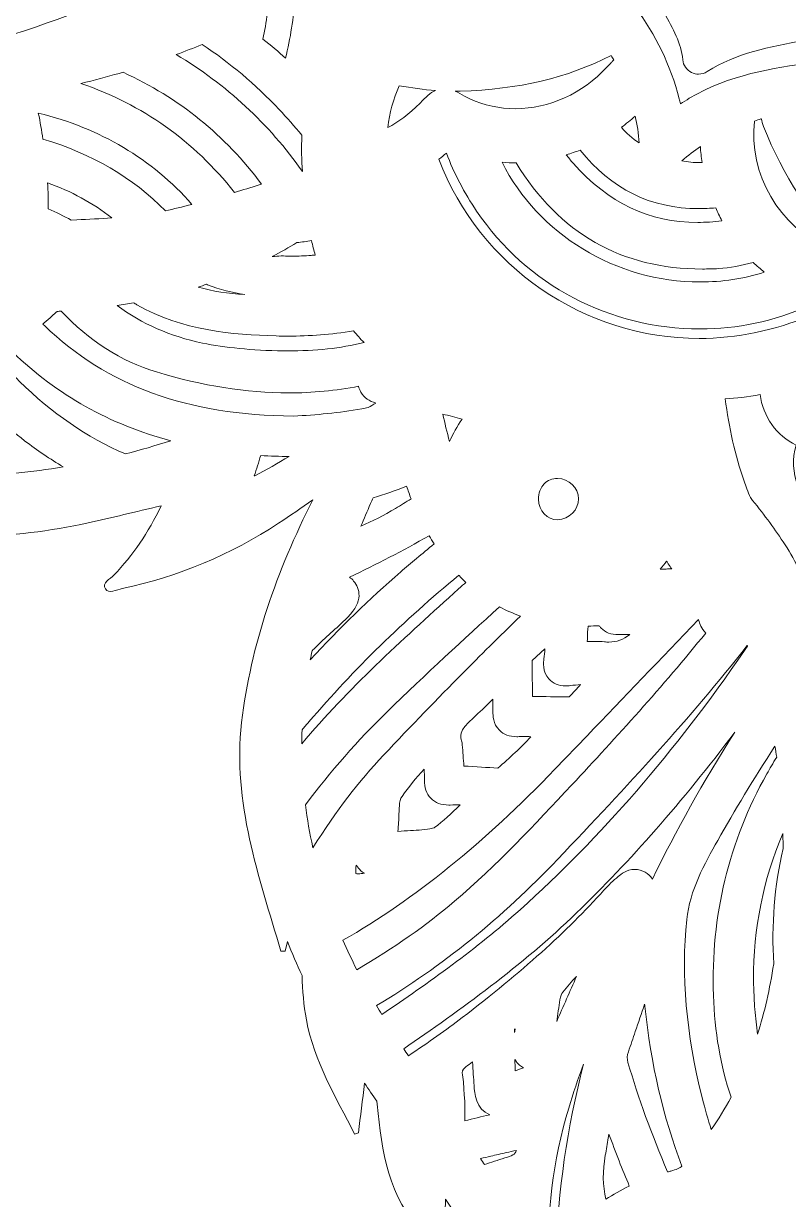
# Model space of a CAD drawing. Extents: x 95 to 1905, y -1935 to -66.
# Drawn here: x 451 to 847, y -1546 to -937 of the extents above; entities that cross this region are included whole.
import ezdxf

# ---------------------------------------------------------------- set-up
doc = ezdxf.new("R2010")
doc.units = 0
doc.header["$MEASUREMENT"] = 0
doc.layers.add('Layer 1', color=7, linetype='Continuous')

# ---------------------------------------------------------------- blocks, each defined once
blk = doc.blocks.new('block 2')
at = {"layer": 'Layer 1', "lineweight": 0}
for points, knots in [([(1879.6, -958.17), (1853.61, -957.51), (1827.64, -958.04), (1801.66, -960.62), (1767.9, -963.98), (1734.13, -968.5), (1700.09, -967.66), (1636.04, -966.07), (1574.52, -952.08), (1515.05, -928.61), (1514.6, -928.42), (1514.25, -927.93), (1512.89, -926.69), (1531.02, -923.22), (1548.35, -919.76), (1565.03, -914.06), (1648.23, -885.64), (1724.12, -845.39), (1780.64, -775.69), (1836.26, -707.1), (1863.07, -628.56), (1856.19, -539.99), (1851.48, -479.46), (1826.09, -427.35), (1785.84, -382.41), (1739.3, -330.38), (1682.27, -294.53), (1616.03, -272.83), (1584.03, -262.35), (1552.04, -251.39), (1522.6, -234.95), (1498.3, -221.36), (1477.63, -202.88), (1460.06, -181.01), (1433.82, -148.33), (1417.44, -111.18), (1408.55, -70.46), (1408.22, -68.91), (1408.57, -67), (1406.2, -65.74), (1402.21, -68.13), (1401.04, -72.67), (1399.35, -76.65), (1391.2, -95.77), (1387.03, -115.72), (1384.93, -136.51), (1381.94, -166.14), (1384.02, -195.14), (1389.9, -224.12), (1398.15, -264.84), (1416.74, -300.3), (1445.08, -330.46), (1472.21, -359.32), (1500.3, -387.25), (1527.31, -416.22), (1547.19, -437.52), (1563.55, -461.56), (1570.03, -490.44), (1579.1, -530.95), (1565.45, -565.24), (1537.21, -594.14), (1519.05, -612.68), (1496.4, -623.2), (1470.82, -627.41), (1468.86, -627.72), (1466.76, -627.84), (1465.03, -628.67), (1453.7, -634.13), (1445.74, -631.25), (1437.28, -621.59), (1415.79, -596.98), (1388.15, -592.65), (1357.64, -600.98), (1337.03, -606.6), (1318.3, -616.81), (1298.91, -625.33), (1260.79, -642.06), (1221.3, -646.72), (1180.21, -640.94), (1148.96, -636.53), (1118.96, -627.33), (1088.76, -618.73), (1060.98, -610.82), (1032.61, -609.24), (1003.88, -612.19), (1003.59, -612.23), (1003.32, -612.25), (1003.03, -612.25), (1002.02, -612.33), (1001.03, -612.35), (1000, -612.29), (998.97, -612.35), (997.98, -612.33), (996.97, -612.25), (996.68, -612.25), (996.41, -612.23), (996.12, -612.19), (967.39, -609.24), (939.02, -610.82), (911.24, -618.73), (881.04, -627.33), (851.04, -636.53), (819.79, -640.94), (778.7, -646.72), (739.22, -642.06), (701.09, -625.33), (681.7, -616.81), (662.97, -606.6), (642.36, -600.98), (611.85, -592.65), (584.21, -596.98), (562.72, -621.59), (554.26, -631.25), (546.3, -634.13), (534.97, -628.67), (533.24, -627.84), (531.14, -627.72), (529.18, -627.41), (503.6, -623.2), (480.95, -612.68), (462.79, -594.14), (434.55, -565.24), (420.9, -530.95), (429.97, -490.44), (436.45, -461.56), (452.81, -437.52), (472.7, -416.22), (499.7, -387.25), (527.79, -359.32), (554.92, -330.46), (583.26, -300.3), (601.85, -264.84), (610.1, -224.12), (615.98, -195.14), (618.06, -166.14), (615.07, -136.51), (612.97, -115.72), (608.8, -95.77), (600.65, -76.65), (598.96, -72.67), (597.79, -68.13), (593.81, -65.74), (591.43, -67), (591.78, -68.91), (591.45, -70.46), (582.56, -111.18), (566.18, -148.33), (539.94, -181.01), (522.37, -202.88), (501.7, -221.36), (477.4, -234.95), (447.96, -251.39), (415.97, -262.35), (383.97, -272.83), (317.73, -294.53), (260.7, -330.38), (214.16, -382.41), (173.91, -427.35), (148.52, -479.46), (143.82, -539.99), (136.93, -628.56), (163.74, -707.1), (219.36, -775.69), (275.88, -845.39), (351.77, -885.64), (434.97, -914.06), (451.65, -919.76), (468.98, -923.22), (487.11, -926.69), (485.75, -927.93), (485.4, -928.42), (484.95, -928.61), (425.48, -952.08), (363.96, -966.07), (299.91, -967.66), (265.87, -968.5), (232.11, -963.98), (198.34, -960.62), (172.37, -958.04), (146.39, -957.51), (120.4, -958.17), (100.89, -958.68), (95.24, -967.7), (101.34, -986.06), (107.51, -1004.56), (117.14, -1021.06), (130.04, -1035.67), (160.38, -1070.08), (198.69, -1093.35), (239.3, -1113.27), (250.88, -1118.95), (262.74, -1123.98), (276.17, -1130.08), (263.25, -1136.48), (251.27, -1140.15), (239.14, -1143.49), (236.07, -1144.34), (230.83, -1143.31), (230.39, -1146.94), (229.88, -1151.17), (235.32, -1151.76), (238.38, -1153.19), (268.31, -1167.34), (300.39, -1172.43), (333.04, -1174.27), (347.6, -1175.1), (362.27, -1174.41), (377.1, -1174.41), (376.71, -1179.06), (374.3, -1179.88), (372.59, -1181.1), (365.43, -1186.19), (357.79, -1190.48), (349.52, -1193.6), (347.27, -1194.45), (343.56, -1194.69), (343.85, -1197.66), (344.16, -1201.15), (348.14, -1200.76), (350.72, -1201.15), (355.17, -1201.79), (359.73, -1201.87), (364.25, -1202.14), (404.5, -1204.68), (444.6, -1204.37), (484.23, -1195.62), (496.48, -1192.92), (508.69, -1189.95), (522.08, -1186.81), (515.33, -1200.82), (507.39, -1212.35), (497.61, -1222.69), (495.63, -1224.79), (491.14, -1226.58), (493.14, -1229.82), (494.83, -1232.53), (498.98, -1230.26), (501.86, -1229.64), (530.97, -1223.47), (557.95, -1212.14), (582.85, -1195.87), (588.83, -1191.95), (594.63, -1187.78), (600.49, -1183.72), (582.01, -1220.48), (568.43, -1258.58), (563.71, -1299.03), (558.9, -1340.29), (572.64, -1378.82), (584.03, -1417.46), (584.75, -1417.44), (585.47, -1417.4), (586.19, -1417.38), (586.19, -1417.38), (587.41, -1412.41), (587.41, -1412.41), (589.76, -1418.45), (592.32, -1424.33), (595.02, -1430.08), (595.23, -1437.74), (595.81, -1445.35), (597.21, -1452.9), (601.17, -1474.35), (612.45, -1492.96), (622.17, -1512.08), (622.83, -1511.88), (623.51, -1511.67), (624.17, -1511.48), (625.22, -1502.9), (626.27, -1494.32), (627.33, -1485.74), (629.43, -1488.86), (631.56, -1491.99), (633.72, -1495.11), (633.97, -1497.21), (634.17, -1499.29), (634.38, -1501.4), (636.79, -1525.7), (641.77, -1548.92), (660.39, -1566.75), (662.29, -1568.56), (662.85, -1572.94), (666.31, -1571.51), (669.18, -1570.36), (668.19, -1566.52), (668.38, -1563.78), (668.77, -1557.8), (669, -1551.79), (669.26, -1545.79), (670.17, -1547.15), (671.08, -1548.53), (671.97, -1549.92), (684.55, -1569.29), (696.86, -1590.82), (709.32, -1615.14), (720.81, -1637.57), (733.71, -1662.71), (737.17, -1687.82), (737.85, -1690.31), (738.49, -1692.81), (739.09, -1695.33), (742.99, -1711.31), (745.73, -1727.57), (746.62, -1744.19), (747.57, -1762.14), (740.33, -1778.64), (738.97, -1796.14), (736.55, -1827.22), (737.75, -1857.86), (750.27, -1887.03), (760.26, -1910.25), (779.11, -1921.74), (800.79, -1918.75), (810.34, -1917.41), (818.74, -1915.27), (818.47, -1903.03), (818.45, -1901.75), (818.84, -1900.19), (821.01, -1899.65), (821.71, -1900.66), (822.6, -1901.73), (823.21, -1902.93), (833.86, -1923.31), (851.68, -1931.81), (873.65, -1933.67), (892.11, -1935.23), (910.39, -1933.54), (928.56, -1930.45), (952.35, -1926.41), (976.13, -1923.81), (1000, -1923.62), (1023.87, -1923.81), (1047.65, -1926.41), (1071.44, -1930.45), (1089.61, -1933.54), (1107.89, -1935.23), (1126.35, -1933.67), (1148.32, -1931.81), (1166.14, -1923.31), (1176.79, -1902.93), (1177.41, -1901.73), (1178.29, -1900.66), (1178.99, -1899.65), (1181.16, -1900.19), (1181.55, -1901.75), (1181.53, -1903.03), (1181.26, -1915.27), (1189.66, -1917.41), (1199.21, -1918.75), (1220.89, -1921.74), (1239.74, -1910.25), (1249.73, -1887.03), (1262.25, -1857.86), (1263.45, -1827.22), (1261.03, -1796.14), (1259.67, -1778.64), (1252.43, -1762.14), (1253.38, -1744.19), (1254.27, -1727.57), (1257.01, -1711.31), (1260.91, -1695.33), (1261.51, -1692.81), (1262.15, -1690.31), (1262.83, -1687.82), (1266.29, -1662.71), (1279.19, -1637.57), (1290.68, -1615.14), (1303.14, -1590.82), (1315.45, -1569.29), (1328.03, -1549.92), (1328.92, -1548.53), (1329.83, -1547.15), (1330.74, -1545.79), (1331, -1551.79), (1331.23, -1557.8), (1331.62, -1563.78), (1331.81, -1566.52), (1330.82, -1570.36), (1333.69, -1571.51), (1337.15, -1572.94), (1337.71, -1568.56), (1339.61, -1566.75), (1358.23, -1548.92), (1363.21, -1525.7), (1365.62, -1501.4), (1365.83, -1499.29), (1366.03, -1497.21), (1366.28, -1495.11), (1368.45, -1491.99), (1370.57, -1488.86), (1372.67, -1485.74), (1373.73, -1494.32), (1374.78, -1502.9), (1375.83, -1511.48), (1376.49, -1511.67), (1377.17, -1511.88), (1377.83, -1512.08), (1387.55, -1492.96), (1398.83, -1474.35), (1402.79, -1452.9), (1404.19, -1445.35), (1404.77, -1437.74), (1404.98, -1430.08), (1407.68, -1424.33), (1410.24, -1418.45), (1412.59, -1412.41), (1412.59, -1412.41), (1413.81, -1417.38), (1413.81, -1417.38), (1414.53, -1417.4), (1415.25, -1417.44), (1415.97, -1417.46), (1427.36, -1378.82), (1441.1, -1340.29), (1436.29, -1299.03), (1431.57, -1258.58), (1417.99, -1220.48), (1399.51, -1183.72), (1405.37, -1187.78), (1411.17, -1191.95), (1417.15, -1195.87), (1442.05, -1212.14), (1469.03, -1223.47), (1498.14, -1229.64), (1501.02, -1230.26), (1505.17, -1232.53), (1506.86, -1229.82), (1508.86, -1226.58), (1504.37, -1224.79), (1502.39, -1222.69), (1492.61, -1212.35), (1484.67, -1200.82), (1477.92, -1186.81), (1491.31, -1189.95), (1503.52, -1192.92), (1515.77, -1195.62), (1555.4, -1204.37), (1595.5, -1204.68), (1635.75, -1202.14), (1640.27, -1201.87), (1644.83, -1201.79), (1649.28, -1201.15), (1651.86, -1200.76), (1655.84, -1201.15), (1656.15, -1197.66), (1656.44, -1194.69), (1652.73, -1194.45), (1650.48, -1193.6), (1642.21, -1190.48), (1634.57, -1186.19), (1627.42, -1181.1), (1625.7, -1179.88), (1623.29, -1179.06), (1622.9, -1174.41), (1637.73, -1174.41), (1652.4, -1175.1), (1666.96, -1174.27), (1699.61, -1172.43), (1731.69, -1167.34), (1761.62, -1153.19), (1764.68, -1151.76), (1770.12, -1151.17), (1769.61, -1146.94), (1769.17, -1143.31), (1763.93, -1144.34), (1760.86, -1143.49), (1748.73, -1140.15), (1736.75, -1136.48), (1723.83, -1130.08), (1737.26, -1123.98), (1749.12, -1118.95), (1760.7, -1113.27), (1801.31, -1093.35), (1839.62, -1070.08), (1869.96, -1035.67), (1882.86, -1021.06), (1892.49, -1004.56), (1898.66, -986.06), (1904.77, -967.7), (1899.11, -958.68), (1879.6, -958.17)], [0, 0, 0, 0, 1, 1, 1, 2, 2, 2, 3, 3, 3, 4, 4, 4, 5, 5, 5, 6, 6, 6, 7, 7, 7, 8, 8, 8, 9, 9, 9, 10, 10, 10, 11, 11, 11, 12, 12, 12, 13, 13, 13, 14, 14, 14, 15, 15, 15, 16, 16, 16, 17, 17, 17, 18, 18, 18, 19, 19, 19, 20, 20, 20, 21, 21, 21, 22, 22, 22, 23, 23, 23, 24, 24, 24, 25, 25, 25, 26, 26, 26, 27, 27, 27, 28, 28, 28, 29, 29, 29, 30, 30, 30, 31, 31, 31, 32, 32, 32, 33, 33, 33, 34, 34, 34, 35, 35, 35, 36, 36, 36, 37, 37, 37, 38, 38, 38, 39, 39, 39, 40, 40, 40, 41, 41, 41, 42, 42, 42, 43, 43, 43, 44, 44, 44, 45, 45, 45, 46, 46, 46, 47, 47, 47, 48, 48, 48, 49, 49, 49, 50, 50, 50, 51, 51, 51, 52, 52, 52, 53, 53, 53, 54, 54, 54, 55, 55, 55, 56, 56, 56, 57, 57, 57, 58, 58, 58, 59, 59, 59, 60, 60, 60, 61, 61, 61, 62, 62, 62, 63, 63, 63, 64, 64, 64, 65, 65, 65, 66, 66, 66, 67, 67, 67, 68, 68, 68, 69, 69, 69, 70, 70, 70, 71, 71, 71, 72, 72, 72, 73, 73, 73, 74, 74, 74, 75, 75, 75, 76, 76, 76, 77, 77, 77, 78, 78, 78, 79, 79, 79, 80, 80, 80, 81, 81, 81, 82, 82, 82, 83, 83, 83, 84, 84, 84, 85, 85, 85, 86, 86, 86, 87, 87, 87, 88, 88, 88, 89, 89, 89, 90, 90, 90, 91, 91, 91, 92, 92, 92, 93, 93, 93, 94, 94, 94, 95, 95, 95, 96, 96, 96, 97, 97, 97, 98, 98, 98, 99, 99, 99, 100, 100, 100, 101, 101, 101, 102, 102, 102, 103, 103, 103, 104, 104, 104, 105, 105, 105, 106, 106, 106, 107, 107, 107, 108, 108, 108, 109, 109, 109, 110, 110, 110, 111, 111, 111, 112, 112, 112, 113, 113, 113, 114, 114, 114, 115, 115, 115, 116, 116, 116, 117, 117, 117, 118, 118, 118, 119, 119, 119, 120, 120, 120, 121, 121, 121, 122, 122, 122, 123, 123, 123, 124, 124, 124, 125, 125, 125, 126, 126, 126, 127, 127, 127, 128, 128, 128, 129, 129, 129, 130, 130, 130, 131, 131, 131, 132, 132, 132, 133, 133, 133, 134, 134, 134, 135, 135, 135, 136, 136, 136, 137, 137, 137, 138, 138, 138, 139, 139, 139, 140, 140, 140, 141, 141, 141, 142, 142, 142, 143, 143, 143, 144, 144, 144, 145, 145, 145, 146, 146, 146, 147, 147, 147, 148, 148, 148, 149, 149, 149, 150, 150, 150, 151, 151, 151, 152, 152, 152, 153, 153, 153, 154, 154, 154, 155, 155, 155, 156, 156, 156, 157, 157, 157, 158, 158, 158, 159, 159, 159, 160, 160, 160, 160]), ([(756.2, -891.29), (759.89, -897.27), (763.89, -903.06), (767.75, -908.66), (772.99, -916.24), (777.93, -923.4), (782.22, -931.06), (782.22, -931.06), (782.55, -931.65), (782.55, -931.65), (787.04, -939.69), (791.28, -947.29), (792.08, -955.81), (792.35, -958.67), (794.09, -961.18), (796.68, -962.45), (797.82, -963.01), (799.06, -963.28), (800.3, -963.28), (801.84, -963.28), (803.39, -962.85), (804.74, -961.99), (819.8, -952.37), (836.91, -949.16), (855.03, -945.77), (859.57, -944.92), (864.27, -944.04), (868.91, -943.05), (896.08, -937.28), (916.72, -928.96), (933.89, -916.87), (953.4, -903.13), (968.12, -886.56), (977.82, -867.45), (979.92, -872.68), (982.69, -877.89), (986.44, -883.68), (968.79, -909.96), (946.29, -928.94), (917.68, -941.68), (901.43, -948.91), (882.78, -953.88), (858.99, -957.3), (838.84, -960.2), (816.01, -963.48), (795.48, -975.81), (793.94, -976.74), (792.41, -977.68), (790.88, -978.64), (790.67, -977.78), (790.46, -976.92), (790.24, -976.06), (785.77, -958.71), (778.13, -942.82), (767.54, -928.83), (752.38, -908.75), (738, -888.82), (728.57, -865.85), (716.46, -836.46), (713.57, -805.4), (719.98, -773.52), (719.98, -773.5), (719.98, -773.48), (719.99, -773.46), (725.48, -772.03), (731.12, -770.2), (737.12, -767.89), (734.33, -776.67), (732.54, -785.13), (731.69, -793.45), (728.25, -826.93), (736.26, -858.93), (756.2, -891.29)], [0, 0, 0, 0, 1, 1, 1, 2, 2, 2, 3, 3, 3, 4, 4, 4, 5, 5, 5, 6, 6, 6, 7, 7, 7, 8, 8, 8, 9, 9, 9, 10, 10, 10, 11, 11, 11, 12, 12, 12, 13, 13, 13, 14, 14, 14, 15, 15, 15, 16, 16, 16, 17, 17, 17, 18, 18, 18, 19, 19, 19, 20, 20, 20, 21, 21, 21, 22, 22, 22, 23, 23, 23, 24, 24, 24, 24]), ([(577, -931.82), (581.81, -929.25), (586.61, -926.55), (591.41, -923.73), (590.62, -934.17), (588.96, -944.64), (586.45, -955.05), (582.78, -951.65), (578.86, -948.35), (574.73, -945.16), (575.66, -940.8), (576.42, -936.33), (577, -931.82)], [0, 0, 0, 0, 1, 1, 1, 2, 2, 2, 3, 3, 3, 4, 4, 4, 4]), ([(583.13, -981.58), (587.18, -985.86), (591.11, -990.32), (594.87, -994.89), (594.6, -1001.59), (594.7, -1007.79), (595.18, -1013.73), (577.92, -989.1), (555.64, -968.48), (529.84, -953.2), (534.33, -951.52), (538.8, -949.75), (543.23, -947.9), (557.42, -957.27), (570.83, -968.58), (583.13, -981.58)], [0, 0, 0, 0, 1, 1, 1, 2, 2, 2, 3, 3, 3, 4, 4, 4, 5, 5, 5, 5]), ([(676.91, -972.13), (707.34, -971.15), (732.22, -965.26), (754.97, -953.63), (755.47, -954.5), (755.93, -955.27), (756.34, -955.96), (755.97, -956.34), (755.59, -956.75), (755.23, -957.14), (754.52, -957.88), (753.73, -958.72), (752.85, -959.67), (740.15, -973.34), (722.87, -981.18), (705.46, -981.18), (697.2, -981.18), (689.25, -979.46), (681.82, -976.05), (680.99, -975.67), (680.1, -975.22), (679.1, -974.68), (677.34, -973.68), (675.79, -972.81), (674.29, -972.15), (674.29, -972.15), (674.61, -972.15), (674.61, -972.15), (675.37, -972.15), (676.11, -972.15), (676.91, -972.13)], [0, 0, 0, 0, 1, 1, 1, 2, 2, 2, 3, 3, 3, 4, 4, 4, 5, 5, 5, 6, 6, 6, 7, 7, 7, 8, 8, 8, 9, 9, 9, 10, 10, 10, 10]), ([(502.29, -962.32), (531.19, -975.49), (555.28, -994.95), (574.06, -1020.29), (573.64, -1020.42), (573.21, -1020.55), (572.79, -1020.68), (568.53, -1021.97), (564.27, -1023.26), (560.01, -1024.52), (538.96, -997.89), (512.32, -979), (480.52, -968.11), (487.27, -966.44), (493.9, -964.69), (500.38, -962.87), (501.02, -962.69), (501.66, -962.51), (502.29, -962.32)], [0, 0, 0, 0, 1, 1, 1, 2, 2, 2, 3, 3, 3, 4, 4, 4, 5, 5, 5, 6, 6, 6, 6]), ([(656.23, -978.07), (656.23, -978.07), (656.05, -978.25), (656.05, -978.25), (650.49, -983.97), (645.04, -988.12), (639.4, -990.91), (640.29, -983.49), (642.26, -976.27), (645.31, -969.31), (651.53, -970.45), (657.98, -971.28), (664.11, -971.74), (661.24, -972.96), (658.93, -975.32), (656.23, -978.07)], [0, 0, 0, 0, 1, 1, 1, 2, 2, 2, 3, 3, 3, 4, 4, 4, 5, 5, 5, 5]), ([(524.21, -1034.03), (507.35, -1016.9), (486.02, -1004.42), (460.73, -996.88), (460.22, -992.6), (459.46, -988.18), (458.42, -983.41), (490.57, -991.36), (517.26, -1007.23), (538, -1030.71), (533.04, -1032), (528.52, -1033.09), (524.21, -1034.03)], [0, 0, 0, 0, 1, 1, 1, 2, 2, 2, 3, 3, 3, 4, 4, 4, 4]), ([(760.3, -990.82), (762.76, -989.03), (765.13, -987.1), (767.42, -985.04), (768.44, -989.44), (769.24, -994.1), (769.51, -998.91), (765.97, -996.5), (762.82, -993.77), (760.3, -990.82)], [0, 0, 0, 0, 1, 1, 1, 2, 2, 2, 3, 3, 3, 3]), ([(829.22, -987.61), (830.39, -987.23), (831.5, -986.79), (832.51, -986.39), (832.58, -986.36), (832.65, -986.34), (832.73, -986.31), (832.99, -987.61), (833.33, -989.02), (833.9, -990.45), (844.24, -1015.96), (857.97, -1037.37), (875.02, -1054.61), (873.39, -1054.09), (871.76, -1053.77), (870.32, -1053.48), (868.97, -1053.21), (867.57, -1052.93), (866.79, -1052.63), (842.39, -1043.11), (825.88, -1014.37), (829.22, -987.61)], [0, 0, 0, 0, 1, 1, 1, 2, 2, 2, 3, 3, 3, 4, 4, 4, 5, 5, 5, 6, 6, 6, 7, 7, 7, 7]), ([(669.71, -1004.12), (673.69, -1014.65), (678.95, -1024.78), (685.37, -1034.25), (711.24, -1072.42), (754.48, -1095.2), (801.05, -1095.2), (820.44, -1095.2), (839.17, -1091.27), (856.77, -1083.52), (856.93, -1085.22), (857.14, -1086.89), (857.41, -1088.53), (840.71, -1095.82), (819.65, -1100.15), (800.64, -1100.15), (741.13, -1100.15), (687.05, -1062.9), (665.73, -1007.34), (667.21, -1006.31), (668.52, -1005.2), (669.71, -1004.12)], [0, 0, 0, 0, 1, 1, 1, 2, 2, 2, 3, 3, 3, 4, 4, 4, 5, 5, 5, 6, 6, 6, 7, 7, 7, 7]), ([(809.18, -1032.51), (810.1, -1034.68), (811.14, -1036.95), (812.38, -1039.25), (808.08, -1039.79), (803.88, -1040.07), (799.82, -1040.07), (774.69, -1040.07), (753.6, -1030.04), (735.36, -1009.42), (734.04, -1007.93), (732.86, -1006.49), (731.8, -1005.07), (734.22, -1004.34), (736.64, -1003.53), (739.04, -1002.58), (754.88, -1022.72), (775.52, -1032.92), (800.43, -1032.92), (803.28, -1032.92), (806.2, -1032.78), (809.18, -1032.51)], [0, 0, 0, 0, 1, 1, 1, 2, 2, 2, 3, 3, 3, 4, 4, 4, 5, 5, 5, 6, 6, 6, 7, 7, 7, 7]), ([(800.84, -1009.1), (797.81, -1009.1), (794.68, -1008.76), (791.55, -1008.15), (794.76, -1005.39), (797.95, -1002.96), (801.21, -1000.78), (801.36, -1003.47), (801.64, -1006.25), (802.1, -1009.08), (801.69, -1009.09), (801.27, -1009.1), (800.84, -1009.1)], [0, 0, 0, 0, 1, 1, 1, 2, 2, 2, 3, 3, 3, 4, 4, 4, 4]), ([(801.11, -1070.91), (757.35, -1070.91), (717.06, -1046.01), (698.56, -1008.92), (701.07, -1009.14), (703.49, -1009.25), (705.86, -1009.26), (728.03, -1045.71), (760.45, -1064.19), (802.25, -1064.19), (802.26, -1064.19), (802.26, -1064.19), (802.27, -1064.19), (804.97, -1064.19), (807.75, -1064.11), (810.56, -1063.96), (816.73, -1063.59), (822.4, -1062.34), (828.6, -1060.82), (830.42, -1062.56), (832.32, -1064.22), (834.3, -1065.82), (823.65, -1069.2), (812.54, -1070.91), (801.11, -1070.91)], [0, 0, 0, 0, 1, 1, 1, 2, 2, 2, 3, 3, 3, 4, 4, 4, 5, 5, 5, 6, 6, 6, 7, 7, 7, 8, 8, 8, 8]), ([(463.23, -1019.5), (475.38, -1023.91), (486.53, -1030), (496.58, -1037.7), (490.49, -1038.15), (484.37, -1038.45), (478.36, -1038.75), (478.36, -1038.75), (475.42, -1038.9), (475.42, -1038.9), (471.62, -1036.79), (467.66, -1034.85), (463.57, -1033.09), (463.62, -1028.5), (463.51, -1023.96), (463.23, -1019.5)], [0, 0, 0, 0, 1, 1, 1, 2, 2, 2, 3, 3, 3, 4, 4, 4, 5, 5, 5, 5]), ([(599.87, -1049.42), (600.48, -1052.01), (601.13, -1054.52), (601.83, -1056.95), (601.13, -1057), (600.42, -1057.06), (599.71, -1057.11), (596.36, -1057.36), (593.19, -1057.59), (589.8, -1057.59), (588.26, -1057.59), (586.8, -1057.54), (585.36, -1057.44), (585.17, -1057.43), (584.98, -1057.42), (584.79, -1057.42), (584.56, -1057.42), (584.34, -1057.43), (584.12, -1057.45), (582.61, -1057.57), (581.07, -1057.64), (579.55, -1057.66), (583.89, -1055.4), (588.14, -1053.01), (592.31, -1050.5), (594.82, -1050.26), (597.35, -1049.9), (599.87, -1049.42)], [0, 0, 0, 0, 1, 1, 1, 2, 2, 2, 3, 3, 3, 4, 4, 4, 5, 5, 5, 6, 6, 6, 7, 7, 7, 8, 8, 8, 9, 9, 9, 9]), ([(541.19, -1073.52), (542.65, -1073.06), (544.11, -1072.58), (545.55, -1072.1), (545.55, -1072.1), (546.05, -1072.3), (546.05, -1072.3), (552.44, -1074.9), (559.02, -1076.48), (565.34, -1077.44), (556.79, -1076.99), (548.73, -1075.68), (541.19, -1073.52)], [0, 0, 0, 0, 1, 1, 1, 2, 2, 2, 3, 3, 3, 4, 4, 4, 4]), ([(507.81, -1081.7), (508.36, -1082.04), (508.92, -1082.38), (509.48, -1082.7), (533.08, -1096.24), (559.07, -1098.13), (581.57, -1098.83), (583.67, -1098.9), (585.78, -1098.93), (587.87, -1098.93), (598.87, -1098.93), (609.97, -1098.05), (621.66, -1096.25), (623.38, -1098.33), (625.18, -1100.34), (627.07, -1102.27), (614.69, -1105.25), (602.12, -1106.61), (587.4, -1106.61), (587.4, -1106.61), (585.49, -1106.6), (585.49, -1106.6), (568.38, -1106.24), (555.4, -1104.98), (543.41, -1102.5), (526.9, -1099.09), (512.1, -1092.59), (499.22, -1083.1), (502.12, -1082.67), (504.98, -1082.21), (507.81, -1081.7)], [0, 0, 0, 0, 1, 1, 1, 2, 2, 2, 3, 3, 3, 4, 4, 4, 5, 5, 5, 6, 6, 6, 7, 7, 7, 8, 8, 8, 9, 9, 9, 10, 10, 10, 10]), ([(461.54, -1092.02), (462.83, -1090.82), (464.17, -1089.67), (465.51, -1088.52), (466.41, -1087.75), (467.33, -1086.96), (468.25, -1086.14), (468.91, -1086.11), (469.58, -1086.07), (470.24, -1086.03), (484.64, -1101.34), (501.24, -1111.92), (519.64, -1117.51), (543.3, -1124.7), (566.32, -1128.34), (588.05, -1128.34), (600.35, -1128.34), (612.48, -1127.17), (624.27, -1124.87), (624.49, -1125.88), (624.86, -1126.89), (625.42, -1127.89), (627.16, -1131), (629.76, -1132.6), (633.15, -1133.62), (631.77, -1134.44), (630.47, -1135.23), (629.26, -1135.96), (628.16, -1136.18), (627.05, -1136.39), (625.93, -1136.57), (614.12, -1138.57), (602.24, -1139.83), (590.61, -1140.32), (535.18, -1139.79), (494.17, -1124.88), (461.57, -1093.43), (461.29, -1093.16), (461.04, -1092.91), (460.83, -1092.69), (461.03, -1092.49), (461.27, -1092.27), (461.54, -1092.02)], [0, 0, 0, 0, 1, 1, 1, 2, 2, 2, 3, 3, 3, 4, 4, 4, 5, 5, 5, 6, 6, 6, 7, 7, 7, 8, 8, 8, 9, 9, 9, 10, 10, 10, 11, 11, 11, 12, 12, 12, 13, 13, 13, 14, 14, 14, 14]), ([(444.26, -1117.77), (442.6, -1116.04), (440.91, -1114.28), (439.15, -1112.54), (441.31, -1110.76), (443.3, -1109.01), (445.15, -1107.27), (468.14, -1129.41), (495.64, -1144.81), (527, -1153.07), (519.29, -1155.62), (511.46, -1157.91), (503.57, -1159.93), (483.67, -1151.35), (465.25, -1138.73), (448.77, -1122.4), (447.24, -1120.89), (445.75, -1119.33), (444.26, -1117.77)], [0, 0, 0, 0, 1, 1, 1, 2, 2, 2, 3, 3, 3, 4, 4, 4, 5, 5, 5, 6, 6, 6, 6]), ([(446.8, -1169.94), (444.29, -1167.85), (441.9, -1165.68), (439.63, -1163.47), (441.21, -1161.39), (444.56, -1156.55), (441.78, -1150.52), (439.91, -1146.48), (436.11, -1144.07), (431.59, -1144.07), (430.4, -1144.07), (429.36, -1144.22), (428.59, -1144.34), (428.37, -1144.37), (428.16, -1144.41), (428.09, -1144.42), (425.77, -1144.45), (423.45, -1144.49), (421.13, -1144.53), (418.04, -1141.35), (414.95, -1138.19), (411.85, -1135.03), (414.23, -1133.23), (416.59, -1131.41), (418.89, -1129.63), (420.39, -1128.48), (421.88, -1127.32), (423.38, -1126.18), (431.23, -1137.19), (441.45, -1145.5), (451.34, -1153.09), (457.83, -1158.08), (464.53, -1162.6), (471.38, -1166.65), (463.28, -1167.99), (455.07, -1169.09), (446.8, -1169.94)], [0, 0, 0, 0, 1, 1, 1, 2, 2, 2, 3, 3, 3, 4, 4, 4, 5, 5, 5, 6, 6, 6, 7, 7, 7, 8, 8, 8, 9, 9, 9, 10, 10, 10, 11, 11, 11, 12, 12, 12, 12]), ([(1141.64, -1233.28), (1135.38, -1240.42), (1128.53, -1247.2), (1121.26, -1253.43), (1086.63, -1283.13), (1045.4, -1298.19), (998.71, -1298.19), (997.62, -1298.19), (996.53, -1298.18), (995.43, -1298.17), (944.19, -1297.41), (893.02, -1273.11), (858.27, -1233.07), (854.31, -1222.95), (849.65, -1213.89), (844.04, -1205.42), (839.07, -1197.92), (833.37, -1190.22), (827.11, -1182.54), (825.83, -1179.41), (824.76, -1176.62), (823.87, -1174.04), (819.17, -1160.49), (815.88, -1146.18), (814.09, -1131.43), (819.67, -1131.16), (825.57, -1130.41), (832.16, -1129.16), (833.49, -1140.24), (840.83, -1150.69), (850.74, -1155.37), (848.71, -1162.46), (849.02, -1169.8), (851.71, -1176.46), (855.06, -1184.73), (861.75, -1191.25), (870.55, -1194.83), (872.24, -1195.51), (873.9, -1195.97), (875.48, -1196.26), (873.73, -1204.91), (874.05, -1215.5), (883.46, -1224.6), (890.8, -1231.73), (898.87, -1235.35), (907.44, -1235.35), (908.58, -1235.35), (909.72, -1235.28), (910.87, -1235.15), (911.74, -1245.65), (916.05, -1256.81), (930.04, -1263.4), (936.32, -1266.36), (942.39, -1267.86), (948.08, -1267.86), (953.66, -1267.86), (958.9, -1266.47), (963.76, -1263.72), (970.36, -1277.53), (980.01, -1286.32), (998.72, -1286.84), (999.44, -1286.86), (1000.15, -1286.87), (1000.84, -1286.87), (1019.55, -1286.87), (1029.09, -1278.53), (1036.56, -1263.75), (1041.45, -1266.47), (1046.71, -1267.84), (1052.29, -1267.84), (1058.18, -1267.84), (1064.42, -1266.27), (1070.83, -1263.15), (1084.36, -1256.58), (1088.54, -1245.55), (1089.39, -1235.16), (1090.56, -1235.29), (1091.73, -1235.36), (1092.89, -1235.36), (1101.43, -1235.36), (1109.46, -1231.79), (1116.76, -1224.76), (1126.3, -1215.6), (1126.64, -1204.94), (1124.87, -1196.21), (1132.5, -1194.67), (1139.18, -1190.21), (1144.82, -1182.89), (1151.27, -1174.49), (1152.94, -1165.01), (1149.76, -1155.22), (1160.04, -1150.31), (1166.91, -1140.45), (1168.11, -1128.95), (1174.03, -1130.08), (1180, -1130.84), (1186.02, -1131.22), (1183.95, -1149.16), (1179.67, -1166.24), (1173.29, -1182.06), (1166.88, -1189.87), (1161.06, -1197.72), (1155.96, -1205.42), (1150.31, -1213.96), (1145.62, -1223.08), (1141.64, -1233.28)], [0, 0, 0, 0, 1, 1, 1, 2, 2, 2, 3, 3, 3, 4, 4, 4, 5, 5, 5, 6, 6, 6, 7, 7, 7, 8, 8, 8, 9, 9, 9, 10, 10, 10, 11, 11, 11, 12, 12, 12, 13, 13, 13, 14, 14, 14, 15, 15, 15, 16, 16, 16, 17, 17, 17, 18, 18, 18, 19, 19, 19, 20, 20, 20, 21, 21, 21, 22, 22, 22, 23, 23, 23, 24, 24, 24, 25, 25, 25, 26, 26, 26, 27, 27, 27, 28, 28, 28, 29, 29, 29, 30, 30, 30, 31, 31, 31, 32, 32, 32, 33, 33, 33, 34, 34, 34, 35, 35, 35, 35]), ([(677.8, -1141.96), (675.25, -1145.66), (673.11, -1149.53), (671.38, -1153.56), (669.99, -1148.73), (668.87, -1143.96), (667.91, -1139.35), (671.17, -1140.06), (674.47, -1140.93), (677.8, -1141.96)], [0, 0, 0, 0, 1, 1, 1, 2, 2, 2, 3, 3, 3, 3]), ([(570.24, -1171.36), (571.4, -1167.78), (572.52, -1164.25), (573.61, -1160.72), (578.52, -1161.05), (583.42, -1161.22), (588.25, -1161.23), (582.43, -1164.7), (576.55, -1168.1), (570.58, -1171.35), (570.47, -1171.35), (570.36, -1171.36), (570.24, -1171.36)], [0, 0, 0, 0, 1, 1, 1, 2, 2, 2, 3, 3, 3, 4, 4, 4, 4]), ([(720.32, -1175.43), (722.1, -1173.63), (724.5, -1172.68), (727.28, -1172.68), (733.11, -1172.7), (738.09, -1177.48), (738.16, -1183.14), (738.23, -1188.65), (733.13, -1193.95), (727.48, -1194.06), (721.79, -1194.06), (717.45, -1189.5), (717.39, -1183.44), (717.35, -1180.22), (718.4, -1177.38), (720.32, -1175.43)], [0, 0, 0, 0, 1, 1, 1, 2, 2, 2, 3, 3, 3, 4, 4, 4, 5, 5, 5, 5]), ([(630.47, -1185.62), (630.9, -1184.65), (631.33, -1183.69), (631.77, -1182.72), (637.61, -1180.94), (643.41, -1178.89), (649.1, -1176.6), (649.84, -1178.84), (650.63, -1181.06), (651.48, -1183.25), (648.78, -1184.88), (646.08, -1186.5), (643.37, -1188.11), (637.3, -1191.72), (631.35, -1194.78), (625.44, -1197.34), (626.99, -1193.59), (628.65, -1189.72), (630.47, -1185.62)], [0, 0, 0, 0, 1, 1, 1, 2, 2, 2, 3, 3, 3, 4, 4, 4, 5, 5, 5, 6, 6, 6, 6]), ([(600.18, -1261.91), (600.77, -1261.3), (601.36, -1260.69), (601.96, -1260.09), (604.46, -1257.56), (607.11, -1255.16), (609.92, -1252.62), (612.7, -1250.11), (615.57, -1247.51), (618.32, -1244.74), (618.32, -1244.74), (618.64, -1244.42), (618.64, -1244.42), (626.94, -1236.15), (624.87, -1229.71), (621.68, -1225.77), (621.05, -1225), (620.35, -1224.32), (619.58, -1223.75), (633.34, -1217.2), (647.14, -1210.02), (660.79, -1202.3), (661.64, -1203.71), (662.52, -1205.11), (663.42, -1206.48), (656.98, -1211.77), (651.36, -1216.48), (646.07, -1221.05), (629.88, -1235.04), (614.4, -1250.06), (599.21, -1266.56), (599.52, -1265), (599.84, -1263.45), (600.18, -1261.91)], [0, 0, 0, 0, 1, 1, 1, 2, 2, 2, 3, 3, 3, 4, 4, 4, 5, 5, 5, 6, 6, 6, 7, 7, 7, 8, 8, 8, 9, 9, 9, 10, 10, 10, 11, 11, 11, 11]), ([(786.47, -1219.48), (785.46, -1219.48), (784.49, -1219.49), (783.56, -1219.54), (782.55, -1219.6), (781.49, -1219.64), (780.38, -1219.68), (781.58, -1218.27), (782.7, -1216.86), (783.75, -1215.42), (784.05, -1215.88), (784.33, -1216.35), (784.61, -1216.81), (785.19, -1217.77), (785.83, -1218.66), (786.48, -1219.48), (786.48, -1219.48), (786.47, -1219.48), (786.47, -1219.48)], [0, 0, 0, 0, 1, 1, 1, 2, 2, 2, 3, 3, 3, 4, 4, 4, 5, 5, 5, 6, 6, 6, 6]), ([(594.96, -1302.88), (596.14, -1301.47), (597.32, -1300.06), (598.52, -1298.66), (621.8, -1271.49), (647.88, -1245.99), (676.13, -1222.78), (676.19, -1222.84), (676.24, -1222.9), (676.3, -1222.96), (677.41, -1224.17), (678.56, -1225.34), (679.74, -1226.47), (678.18, -1227.88), (673.52, -1232.08), (673.52, -1232.08), (646.58, -1256.4), (618.84, -1281.44), (594.79, -1310), (594.81, -1307.62), (594.86, -1305.25), (594.96, -1302.88)], [0, 0, 0, 0, 1, 1, 1, 2, 2, 2, 3, 3, 3, 4, 4, 4, 5, 5, 5, 6, 6, 6, 7, 7, 7, 7]), ([(638.85, -1293.63), (659.54, -1273.57), (678.7, -1255.71), (697.26, -1239.18), (700.7, -1241), (704.29, -1242.57), (708.03, -1243.89), (696.82, -1254.83), (687.1, -1264.46), (678, -1273.64), (665.22, -1286.52), (651.84, -1300.37), (637.11, -1315.98), (624.49, -1329.34), (612.88, -1344.5), (600.59, -1363.81), (598.96, -1356.41), (597.66, -1349.02), (596.71, -1341.67), (609.77, -1324.24), (623.93, -1308.08), (638.85, -1293.63)], [0, 0, 0, 0, 1, 1, 1, 2, 2, 2, 3, 3, 3, 4, 4, 4, 5, 5, 5, 6, 6, 6, 7, 7, 7, 7]), ([(725.94, -1323.14), (725.94, -1323.14), (742.57, -1305.82), (742.57, -1305.82), (761.49, -1286.13), (780.98, -1265.85), (800.18, -1245.64), (800.24, -1245.81), (800.3, -1245.99), (800.35, -1246.17), (800.79, -1247.54), (801.65, -1250.27), (803.97, -1252.67), (781.75, -1280.29), (757.7, -1306.63), (734.69, -1331.27), (715.57, -1351.73), (695.81, -1372.9), (673.88, -1391.59), (659.31, -1404.02), (642.72, -1415.64), (623.35, -1427), (620.74, -1421.88), (618.36, -1416.82), (616.15, -1411.76), (653.28, -1390.4), (689.26, -1361.34), (725.94, -1323.14)], [0, 0, 0, 0, 1, 1, 1, 2, 2, 2, 3, 3, 3, 4, 4, 4, 5, 5, 5, 6, 6, 6, 7, 7, 7, 8, 8, 8, 9, 9, 9, 9]), ([(746.64, -1257), (745.36, -1257), (744.04, -1257.04), (742.66, -1257.13), (742.69, -1256.47), (742.71, -1255.83), (742.73, -1255.21), (742.75, -1254.44), (742.78, -1253.68), (742.82, -1252.91), (742.85, -1252.53), (742.84, -1252.14), (742.82, -1251.76), (742.87, -1251.29), (743.06, -1249.49), (743.1, -1249.05), (744.99, -1249.04), (746.89, -1249.01), (748.79, -1248.94), (749.09, -1249.34), (749.43, -1249.75), (749.82, -1250.14), (752.03, -1252.38), (755.03, -1253.52), (758.72, -1253.52), (758.95, -1253.52), (759.19, -1253.51), (759.44, -1253.5), (760.68, -1253.46), (761.93, -1253.44), (763.17, -1253.44), (763.68, -1253.44), (764.18, -1253.44), (764.69, -1253.45), (761.38, -1256.11), (757.87, -1257.35), (753.82, -1257.35), (753.1, -1257.35), (752.35, -1257.31), (751.59, -1257.23), (750.01, -1257.08), (748.35, -1257), (746.64, -1257)], [0, 0, 0, 0, 1, 1, 1, 2, 2, 2, 3, 3, 3, 4, 4, 4, 5, 5, 5, 6, 6, 6, 7, 7, 7, 8, 8, 8, 9, 9, 9, 10, 10, 10, 11, 11, 11, 12, 12, 12, 13, 13, 13, 14, 14, 14, 14]), ([(727.26, -1369.88), (763.44, -1331.7), (796.07, -1296.68), (825.48, -1259.2), (825.52, -1259.31), (825.56, -1259.41), (825.6, -1259.51), (825.08, -1260.27), (824.55, -1261.02), (824.03, -1261.78), (787.8, -1314.42), (749.81, -1358.3), (707.87, -1395.93), (685.3, -1416.19), (660.37, -1433.84), (636.32, -1450.18), (635.38, -1448.63), (634.47, -1447.1), (633.57, -1445.58), (667.24, -1425.45), (698.72, -1400.01), (727.26, -1369.88)], [0, 0, 0, 0, 1, 1, 1, 2, 2, 2, 3, 3, 3, 4, 4, 4, 5, 5, 5, 6, 6, 6, 7, 7, 7, 7]), ([(722.74, -1276.42), (724.85, -1278.81), (727.8, -1280.02), (731.5, -1280.02), (732.2, -1280.02), (732.97, -1279.98), (733.82, -1279.89), (735.62, -1279.7), (737.41, -1279.54), (739.22, -1279.38), (737.25, -1281.5), (735.3, -1283.58), (733.36, -1285.66), (733.36, -1285.66), (732.97, -1285.66), (732.97, -1285.66), (726.81, -1285.64), (720.5, -1285.63), (714.23, -1285.57), (714.21, -1281.02), (714.2, -1276.48), (714.19, -1271.93), (714.19, -1271.93), (714.18, -1266.98), (714.18, -1266.98), (714.18, -1266.98), (720.73, -1260.87), (720.73, -1260.87), (720.56, -1262.6), (720.38, -1264.32), (720.17, -1266.04), (719.98, -1267.67), (719.37, -1272.62), (722.74, -1276.42)], [0, 0, 0, 0, 1, 1, 1, 2, 2, 2, 3, 3, 3, 4, 4, 4, 5, 5, 5, 6, 6, 6, 7, 7, 7, 8, 8, 8, 9, 9, 9, 10, 10, 10, 11, 11, 11, 11]), ([(683.68, -1296.5), (686.9, -1293.73), (689.88, -1290.77), (692.77, -1287.92), (693.09, -1287.6), (693.41, -1287.28), (693.73, -1286.97), (693.79, -1289.21), (693.82, -1291.43), (693.8, -1293.65), (693.79, -1295.12), (693.76, -1299.58), (697.13, -1302.98), (699.35, -1305.21), (702.39, -1306.34), (706.18, -1306.34), (706.18, -1306.34), (706.65, -1306.34), (706.65, -1306.34), (707.64, -1306.32), (708.62, -1306.31), (709.61, -1306.31), (710.88, -1306.31), (712.16, -1306.32), (713.45, -1306.35), (708.22, -1311.92), (702.5, -1317.37), (696.33, -1322.64), (690.97, -1322.27), (684.93, -1321.86), (678.74, -1321.55), (678.64, -1319.76), (678.5, -1317.91), (678.34, -1315.91), (678.22, -1314.3), (678.09, -1312.55), (677.96, -1310.59), (677.91, -1309.85), (677.76, -1309.12), (677.51, -1308.41), (676.98, -1306.9), (675.73, -1303.35), (683.68, -1296.5)], [0, 0, 0, 0, 1, 1, 1, 2, 2, 2, 3, 3, 3, 4, 4, 4, 5, 5, 5, 6, 6, 6, 7, 7, 7, 8, 8, 8, 9, 9, 9, 10, 10, 10, 11, 11, 11, 12, 12, 12, 13, 13, 13, 14, 14, 14, 14]), ([(737.07, -1397.62), (765.04, -1370.58), (791.6, -1340.32), (819.06, -1304.08), (802.58, -1329.86), (788.41, -1355.1), (776.44, -1380.04), (775.38, -1378.46), (773.99, -1377.35), (772.65, -1376.57), (770.96, -1375.6), (769.07, -1375.08), (767.18, -1375.08), (762.9, -1375.08), (760.07, -1377.54), (758.71, -1378.72), (756.23, -1380.86), (753.6, -1383.21), (751.23, -1385.85), (732.01, -1407.25), (708.7, -1428.22), (677.87, -1451.83), (669.59, -1458.17), (660.62, -1464.53), (650.03, -1471.56), (649.19, -1470.31), (648.38, -1469.1), (647.61, -1467.94), (676.54, -1448.11), (708.84, -1424.9), (737.07, -1397.62)], [0, 0, 0, 0, 1, 1, 1, 2, 2, 2, 3, 3, 3, 4, 4, 4, 5, 5, 5, 6, 6, 6, 7, 7, 7, 8, 8, 8, 9, 9, 9, 10, 10, 10, 10]), ([(835.66, -1325.5), (815.9, -1360.66), (806.58, -1399.27), (807.95, -1440.27), (808.58, -1459.13), (811.56, -1476.42), (817.07, -1493), (813.92, -1498.86), (810.51, -1504.46), (806.87, -1509.77), (805.22, -1504.73), (803.66, -1499.28), (802.14, -1493.24), (793.78, -1460.18), (791.17, -1430.01), (794.15, -1401.02), (795.7, -1385.91), (803.41, -1372.17), (810.21, -1360.04), (818.91, -1344.52), (828.67, -1328.44), (839.82, -1311.25), (840.14, -1313.16), (840.44, -1315.07), (840.72, -1317), (838.79, -1320.08), (837.15, -1322.83), (835.66, -1325.5)], [0, 0, 0, 0, 1, 1, 1, 2, 2, 2, 3, 3, 3, 4, 4, 4, 5, 5, 5, 6, 6, 6, 7, 7, 7, 8, 8, 8, 9, 9, 9, 9]), ([(658.3, -1328.7), (658.23, -1332.69), (659.35, -1335.9), (661.64, -1338.24), (663.92, -1340.56), (667.06, -1341.73), (670.97, -1341.73), (671.19, -1341.73), (671.42, -1341.73), (671.75, -1341.72), (673.42, -1341.67), (675.1, -1341.61), (676.78, -1341.59), (672.31, -1346.2), (668, -1350.04), (663.62, -1353.35), (663.61, -1353.35), (663.31, -1353.52), (662.53, -1353.71), (659.04, -1354.58), (655.2, -1354.77), (651.14, -1354.98), (648.98, -1355.09), (646.78, -1355.2), (644.57, -1355.41), (644.9, -1352.27), (645.04, -1349.18), (645.17, -1346.14), (645.23, -1344.85), (645.28, -1343.56), (645.36, -1342.26), (645.48, -1340.02), (645.94, -1338.38), (646.74, -1337.23), (650.1, -1332.45), (653.9, -1327.79), (658.23, -1323.14), (658.31, -1325.02), (658.34, -1326.87), (658.3, -1328.7)], [0, 0, 0, 0, 1, 1, 1, 2, 2, 2, 3, 3, 3, 4, 4, 4, 5, 5, 5, 6, 6, 6, 7, 7, 7, 8, 8, 8, 9, 9, 9, 10, 10, 10, 11, 11, 11, 12, 12, 12, 13, 13, 13, 13]), ([(839.2, -1423.92), (837.14, -1437.09), (834.37, -1449.16), (830.85, -1460.33), (830.24, -1456.15), (829.77, -1451.86), (829.43, -1447.48), (829.11, -1443.48), (828.94, -1439.5), (828.8, -1436), (828.74, -1434.66), (828.69, -1433.43), (828.63, -1432.33), (828.68, -1405.49), (833.72, -1380.48), (843.94, -1356.56), (843.99, -1359.13), (844, -1361.72), (843.99, -1364.32), (839.54, -1383.86), (837.93, -1403.91), (839.2, -1423.92)], [0, 0, 0, 0, 1, 1, 1, 2, 2, 2, 3, 3, 3, 4, 4, 4, 5, 5, 5, 6, 6, 6, 7, 7, 7, 7]), ([(627.25, -1377.06), (626.2, -1377.21), (625.13, -1377.29), (624.04, -1377.29), (623.62, -1377.29), (623.2, -1377.27), (622.78, -1377.25), (622.72, -1375.73), (622.81, -1374.26), (623.03, -1372.82), (623.33, -1373.33), (623.68, -1373.84), (624.07, -1374.32), (624.81, -1375.24), (625.84, -1376.24), (627.25, -1377.06)], [0, 0, 0, 0, 1, 1, 1, 2, 2, 2, 3, 3, 3, 4, 4, 4, 5, 5, 5, 5]), ([(737.07, -1430.48), (733.65, -1438.24), (730.23, -1446.01), (726.82, -1453.77), (727.1, -1451.91), (727.37, -1450.06), (727.64, -1448.24), (727.91, -1446.35), (728.19, -1444.46), (728.47, -1442.56), (728.75, -1440.75), (729.24, -1439.45), (729.97, -1438.56), (732.26, -1435.78), (734.63, -1433.1), (737.07, -1430.48)], [0, 0, 0, 0, 1, 1, 1, 2, 2, 2, 3, 3, 3, 4, 4, 4, 5, 5, 5, 5]), ([(763.96, -1469.44), (765.15, -1465.97), (766.33, -1462.49), (767.51, -1459.02), (769.09, -1454.36), (770.69, -1449.64), (772.33, -1444.92), (772.36, -1445.21), (772.39, -1445.51), (772.42, -1445.8), (775.62, -1476.05), (781.93, -1503.25), (791.66, -1528.76), (790.45, -1529.82), (788.86, -1530.5), (785.91, -1531.26), (785.36, -1531.41), (784.8, -1531.56), (784.23, -1531.71), (775.87, -1512.12), (769.14, -1493.5), (763.72, -1475.01), (763.16, -1473.1), (763.23, -1471.59), (763.96, -1469.44)], [0, 0, 0, 0, 1, 1, 1, 2, 2, 2, 3, 3, 3, 4, 4, 4, 5, 5, 5, 6, 6, 6, 7, 7, 7, 8, 8, 8, 8]), ([(704.97, -1459.46), (704.97, -1458.95), (704.96, -1458.45), (704.95, -1457.94), (705.08, -1457.83), (705.21, -1457.72), (705.34, -1457.61), (705.22, -1458.22), (705.1, -1458.84), (704.97, -1459.46)], [0, 0, 0, 0, 1, 1, 1, 2, 2, 2, 3, 3, 3, 3]), ([(706.21, -1474.99), (706.98, -1475.95), (708.1, -1477), (709.65, -1477.81), (708.21, -1478.34), (706.75, -1478.83), (705.29, -1479.29), (705.26, -1477.37), (705.23, -1475.44), (705.2, -1473.52), (705.5, -1474.03), (705.83, -1474.52), (706.21, -1474.99)], [0, 0, 0, 0, 1, 1, 1, 2, 2, 2, 3, 3, 3, 4, 4, 4, 4]), ([(692.16, -1502.06), (687.89, -1503.08), (683.55, -1504.15), (679.21, -1505.26), (679.21, -1503.28), (679.19, -1494.56), (679.19, -1494.56), (679.19, -1493.78), (679.08, -1493.02), (678.88, -1492.3), (678.86, -1491.79), (678.85, -1491.27), (678.83, -1490.76), (678.75, -1487.94), (678.65, -1484.74), (678, -1481.49), (677.66, -1479.76), (677.73, -1478.95), (679.85, -1477.34), (681.01, -1476.46), (682.15, -1475.58), (683.29, -1474.68), (683.53, -1479.19), (683.78, -1483.18), (684.05, -1487), (684.3, -1490.68), (684.92, -1499.55), (692.16, -1502.06)], [0, 0, 0, 0, 1, 1, 1, 2, 2, 2, 3, 3, 3, 4, 4, 4, 5, 5, 5, 6, 6, 6, 7, 7, 7, 8, 8, 8, 9, 9, 9, 9]), ([(722.43, -1582.49), (721.4, -1553.9), (724.96, -1525.71), (733.02, -1498.69), (735.3, -1491.05), (737.9, -1483.48), (740.73, -1475.98), (732.14, -1508.81), (727.41, -1541.79), (726.64, -1574.27), (725.89, -1575.68), (725.18, -1577.1), (724.53, -1578.51), (723.84, -1579.99), (723.25, -1581.46), (722.71, -1582.91), (722.61, -1582.77), (722.52, -1582.63), (722.43, -1582.49)], [0, 0, 0, 0, 1, 1, 1, 2, 2, 2, 3, 3, 3, 4, 4, 4, 5, 5, 5, 6, 6, 6, 6]), ([(751.99, -1523.1), (752.54, -1520.08), (753.04, -1517.07), (753.55, -1514.05), (753.66, -1513.4), (753.77, -1512.75), (753.88, -1512.1), (757.34, -1521.63), (760.83, -1530.56), (764.41, -1539.01), (760.09, -1541.07), (756.04, -1543.37), (752.29, -1545.89), (750.61, -1538.78), (750.52, -1531.24), (751.99, -1523.1)], [0, 0, 0, 0, 1, 1, 1, 2, 2, 2, 3, 3, 3, 4, 4, 4, 5, 5, 5, 5]), ([(692.71, -1523.55), (695.35, -1522.92), (697.99, -1522.29), (700.63, -1521.71), (702.39, -1521.32), (704.21, -1520.93), (706.07, -1520.56), (705.26, -1522.58), (703.54, -1523.49), (700.03, -1524.49), (696.33, -1525.56), (692.71, -1526.74), (689.43, -1527.86), (688.75, -1526.83), (688.06, -1525.81), (687.37, -1524.8), (689.17, -1524.39), (690.95, -1523.96), (692.71, -1523.55)], [0, 0, 0, 0, 1, 1, 1, 2, 2, 2, 3, 3, 3, 4, 4, 4, 5, 5, 5, 6, 6, 6, 6])]:
    blk.add_open_spline(points, degree=3, knots=knots, dxfattribs=at)

msp = doc.modelspace()

# ---------------------------------------------------------------- block references
at = {"layer": 'Layer 1'}
msp.add_blockref('block 2', (0, 0), dxfattribs=at)

doc.saveas('drawing.dxf')
